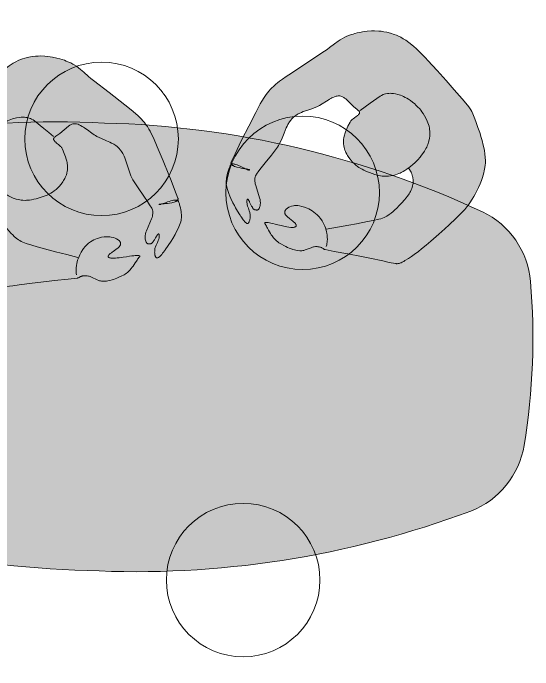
# Model space of a CAD drawing. Header units: millimetres. Extents: x 32078 to 83548, y -4690 to 56252.
# Drawn here: x 65922 to 67141, y 16757 to 18297 of the extents above; entities that cross this region are included whole.
import ezdxf

# ---------------------------------------------------------------- set-up
doc = ezdxf.new("R2010")
doc.units = ezdxf.units.MM
doc.header["$MEASUREMENT"] = 0
for name, color, linetype, lineweight in [('FURN-FREE', 1, 'Continuous', 0), ('PRES-FILL', 7, 'Continuous', 0), ('PRES-PEOP', 42, 'Continuous', 0)]:
    doc.layers.add(name, color=color, linetype=linetype, lineweight=lineweight)

# ---------------------------------------------------------------- blocks, each defined once
blk = doc.blocks.new('*U1414')
at = {"color": 0, "linetype": 'ByBlock', "lineweight": -2}
for points in [[(-142.2, 123.4), (-160.9, 93.7), (-190.5, 112.4), (-171.8, 142)], [(159.5, 81.4), (86.5, 114.5), (174.2, 128.6), (190.5, 97.7)], [(-27.7, -158.9), (7.3, -160.3), (5.9, -195.3), (-29.1, -193.9)]]:
    blk.add_wipeout(points, dxfattribs=at)
blk.add_wipeout([(176.4, 8.3), (176.5, 19.6), (175.8, 30.9), (174.5, 42.1), (172.5, 53.3), (169.7, 64.2), (166.3, 75), (162.2, 85.6), (157.5, 95.8), (152.1, 105.8), (146.1, 115.4), (139.5, 124.6), (132.4, 133.3), (124.7, 141.6), (116.5, 149.4), (107.9, 156.7), (98.8, 163.4), (89.3, 169.5), (79.4, 175.1), (69.2, 179.9), (58.7, 184.2), (48, 187.7), (37.1, 190.6), (26, 192.8), (14.8, 194.3), (3.5, 195.1), (-7.8, 195.2), (-19.1, 194.6), (-30.3, 193.2), (-41.5, 191.2), (-52.4, 188.5), (-63.2, 185.1), (-73.8, 181), (-84, 176.2), (-94, 170.9), (-103.6, 164.9), (-112.8, 158.3), (-121.5, 151.1), (-129.8, 143.5), (-137.6, 135.3), (-144.9, 126.6), (-151.6, 117.5), (-157.7, 108), (-163.3, 98.1), (-168.1, 87.9), (-172.4, 77.5), (-176, 66.7), (-178.8, 55.8), (-181, 44.7), (-182.5, 33.5), (-183.3, 22.2), (-183.4, 10.9), (-182.8, -0.4), (-181.5, -11.6), (-179.4, -22.7), (-176.7, -33.7), (-173.3, -44.5), (-169.2, -55), (-164.4, -65.3), (-159.1, -75.2), (-153.1, -84.8), (-146.5, -94), (-139.3, -102.8), (-131.7, -111.1), (-123.5, -118.9), (-114.8, -126.2), (-105.7, -132.9), (-96.2, -139), (-86.3, -144.5), (-76.1, -149.4), (-65.7, -153.7), (-54.9, -157.2), (-44, -160.1), (-32.9, -162.3), (-21.7, -163.8), (-10.4, -164.6), (0.9, -164.7), (12.2, -164.1), (23.4, -162.7), (34.5, -160.7), (45.5, -157.9), (56.3, -154.5), (66.8, -150.4), (77.1, -145.7), (87, -140.3), (96.6, -134.3), (105.8, -127.8), (114.6, -120.6), (122.9, -112.9), (130.7, -104.7), (138, -96.1), (144.7, -87), (150.8, -77.5), (156.3, -67.6), (161.2, -57.4), (165.4, -46.9), (169, -36.2), (171.9, -25.3), (174.1, -14.2)], dxfattribs=at)
blk.add_circle((-3.5, 15.3), 180, dxfattribs=at)
blk = doc.blocks.new('*U1415')
at = {"color": 0, "linetype": 'ByBlock', "lineweight": -2}
for points in [[(-142.2, 123.4), (-160.9, 93.7), (-190.5, 112.4), (-171.8, 142)], [(159.5, 81.4), (143.2, 112.3), (174.2, 128.6), (190.5, 97.7)], [(-27.7, -158.9), (7.3, -160.3), (5.9, -195.3), (-29.1, -193.9)]]:
    blk.add_wipeout(points, dxfattribs=at)
blk.add_wipeout([(176.4, 8.3), (176.5, 19.6), (175.8, 30.9), (174.5, 42.1), (172.5, 53.3), (169.7, 64.2), (166.3, 75), (162.2, 85.6), (157.5, 95.8), (152.1, 105.8), (146.1, 115.4), (139.5, 124.6), (132.4, 133.3), (124.7, 141.6), (116.5, 149.4), (107.9, 156.7), (98.8, 163.4), (89.3, 169.5), (79.4, 175.1), (69.2, 179.9), (58.7, 184.2), (48, 187.7), (37.1, 190.6), (26, 192.8), (14.8, 194.3), (3.5, 195.1), (-7.8, 195.2), (-19.1, 194.6), (-30.3, 193.2), (-41.5, 191.2), (-52.4, 188.5), (-63.2, 185.1), (-73.8, 181), (-84, 176.2), (-94, 170.9), (-103.6, 164.9), (-112.8, 158.3), (-121.5, 151.1), (-129.8, 143.5), (-137.6, 135.3), (-144.9, 126.6), (-151.6, 117.5), (-157.7, 108), (-163.3, 98.1), (-168.1, 87.9), (-172.4, 77.5), (-176, 66.7), (-178.8, 55.8), (-181, 44.7), (-182.5, 33.5), (-183.3, 22.2), (-183.4, 10.9), (-182.8, -0.4), (-181.5, -11.6), (-179.4, -22.7), (-176.7, -33.7), (-173.3, -44.5), (-169.2, -55), (-164.4, -65.3), (-159.1, -75.2), (-153.1, -84.8), (-146.5, -94), (-139.3, -102.8), (-131.7, -111.1), (-123.5, -118.9), (-114.8, -126.2), (-105.7, -132.9), (-96.2, -139), (-86.3, -144.5), (-76.1, -149.4), (-65.7, -153.7), (-54.9, -157.2), (-44, -160.1), (-32.9, -162.3), (-21.7, -163.8), (-10.4, -164.6), (0.9, -164.7), (12.2, -164.1), (23.4, -162.7), (34.5, -160.7), (45.5, -157.9), (56.3, -154.5), (66.8, -150.4), (77.1, -145.7), (87, -140.3), (96.6, -134.3), (105.8, -127.8), (114.6, -120.6), (122.9, -112.9), (130.7, -104.7), (138, -96.1), (144.7, -87), (150.8, -77.5), (156.3, -67.6), (161.2, -57.4), (165.4, -46.9), (169, -36.2), (171.9, -25.3), (174.1, -14.2)], dxfattribs=at)
blk.add_circle((-3.5, 15.3), 180, dxfattribs=at)
blk = doc.blocks.new('*U1417')
at = {"color": 0, "linetype": 'ByBlock', "lineweight": -2}
for points in [[(-142.2, 123.4), (-160.9, 93.7), (-190.5, 112.4), (-171.8, 142)], [(159.5, 81.4), (143.2, 112.3), (174.2, 128.6), (190.5, 97.7)], [(-27.7, -158.9), (7.3, -160.3), (5.9, -195.3), (-29.1, -193.9)]]:
    blk.add_wipeout(points, dxfattribs=at)
blk.add_wipeout([(176.4, 8.3), (176.5, 19.6), (175.8, 30.9), (174.5, 42.1), (172.5, 53.3), (169.7, 64.2), (166.3, 75), (162.2, 85.6), (157.5, 95.8), (152.1, 105.8), (146.1, 115.4), (139.5, 124.6), (132.4, 133.3), (124.7, 141.6), (116.5, 149.4), (107.9, 156.7), (98.8, 163.4), (89.3, 169.5), (79.4, 175.1), (69.2, 179.9), (58.7, 184.2), (48, 187.7), (37.1, 190.6), (26, 192.8), (14.8, 194.3), (3.5, 195.1), (-7.8, 195.2), (-19.1, 194.6), (-30.3, 193.2), (-41.5, 191.2), (-52.4, 188.5), (-63.2, 185.1), (-73.8, 181), (-84, 176.2), (-94, 170.9), (-103.6, 164.9), (-112.8, 158.3), (-121.5, 151.1), (-129.8, 143.5), (-137.6, 135.3), (-144.9, 126.6), (-151.6, 117.5), (-157.7, 108), (-163.3, 98.1), (-168.1, 87.9), (-172.4, 77.5), (-176, 66.7), (-178.8, 55.8), (-181, 44.7), (-182.5, 33.5), (-183.3, 22.2), (-183.4, 10.9), (-182.8, -0.4), (-181.5, -11.6), (-179.4, -22.7), (-176.7, -33.7), (-173.3, -44.5), (-169.2, -55), (-164.4, -65.3), (-159.1, -75.2), (-153.1, -84.8), (-146.5, -94), (-139.3, -102.8), (-131.7, -111.1), (-123.5, -118.9), (-114.8, -126.2), (-105.7, -132.9), (-96.2, -139), (-86.3, -144.5), (-76.1, -149.4), (-65.7, -153.7), (-54.9, -157.2), (-44, -160.1), (-32.9, -162.3), (-21.7, -163.8), (-10.4, -164.6), (0.9, -164.7), (12.2, -164.1), (23.4, -162.7), (34.5, -160.7), (45.5, -157.9), (56.3, -154.5), (66.8, -150.4), (77.1, -145.7), (87, -140.3), (96.6, -134.3), (105.8, -127.8), (114.6, -120.6), (122.9, -112.9), (130.7, -104.7), (138, -96.1), (144.7, -87), (150.8, -77.5), (156.3, -67.6), (161.2, -57.4), (165.4, -46.9), (169, -36.2), (171.9, -25.3), (174.1, -14.2)], dxfattribs=at)
blk.add_circle((-3.5, 15.3), 180, dxfattribs=at)
blk = doc.blocks.new('*U1418')
at = {"layer": 'PRES-FILL', "linetype": 'ByBlock', "lineweight": -2, "extrusion": (0, 0, -1)}
h = blk.add_hatch(color=0, dxfattribs=at)
edge = h.paths.add_edge_path(flags=16)
edge.add_spline(control_points=[(87.1, -291.1), (88.9, -288.5), (89.4, -283.3), (89.5, -277.4)], knot_values=[0, 0, 0, 0, 1, 1, 1, 1], degree=3, periodic=0)
edge.add_spline(control_points=[(89.5, -277.4), (94.1, -264.3), (102.3, -248.1), (95, -247.6), (88, -247), (89.7, -264.1), (89.5, -277.4)], knot_values=[0, 0, 0, 0, 0.509531, 0.509531, 0.509531, 1, 1, 1, 1], degree=3, periodic=0)
edge.add_spline(control_points=[(89.5, -277.4), (87.5, -283), (86.2, -288.1), (87.1, -291.1)], knot_values=[0, 0, 0, 0, 1, 1, 1, 1], degree=3, periodic=0)
edge.add_spline(control_points=[(87.1, -291.1), (86, -292.7), (84.3, -293.3), (82, -292.6), (63.6, -286.7), (44.9, -280.7), (26.4, -274.1), (4, -266.1), (-18.4, -258.1), (-40.8, -249.8), (-62.1, -241.9), (-84, -234.3), (-102, -220.3), (-117.4, -208.3), (-129.9, -193.2), (-142.6, -178.6), (-163, -155.2), (-182.9, -131.3), (-203.2, -107.9), (-213.2, -96.5), (-224.2, -86), (-234.3, -74.7), (-246.7, -60.8), (-254.8, -44.4), (-259.7, -25), (-268.8, 10.8), (-269.4, 46.9), (-252.7, 77.9), (-241.3, 99.1), (-227.3, 117.8), (-212, 135.7), (-198.2, 151.6), (-184.4, 167.6), (-170.6, 183.5), (-153.9, 202.7), (-137.1, 221.9), (-119.8, 240.6), (-106.8, 254.7), (-88.4, 262.4), (-71.1, 271.5), (-49.3, 282.9), (-28.3, 292.7), (-3.3, 297.3), (21.5, 302), (44.7, 298.6), (68.4, 290.7), (91.1, 283.2), (111.9, 273.8), (130.5, 259.8), (157.5, 239.5), (182.8, 217.5), (207.6, 194.9), (226.2, 177.9), (244, 160), (260.3, 140.7), (265.4, 134.8), (270.1, 127.5), (269.8, 119.5), (269, 91.5), (265, 65.1), (263.2, 38), (261.2, 9.3), (260.2, -19.6), (257.9, -48.3), (257.6, -51.7), (255, -54.6), (254.2, -58), (253.4, -61.6), (253.2, -65.2), (253.5, -68.8), (254.4, -82.4), (267.6, -92.2), (268.2, -106.7), (269, -125.4), (262.5, -142.7), (255.6, -157.8), (248.2, -173.7), (230.6, -189), (215.1, -195.9), (194.6, -205.1), (227.5, -119.8), (210.4, -122.7), (200.6, -124.4), (194.9, -152.8), (181.9, -153.3), (179.8, -153.3), (175.7, -153.3), (175.6, -151), (174.7, -121.2), (175.9, -84.2), (191.9, -63.8), (196.2, -58.4), (202.4, -54.5), (209.7, -51.7)], knot_values=[0, 0, 0, 0, 0.004098, 0.004098, 0.004098, 0.036354, 0.036354, 0.036354, 0.07573, 0.07573, 0.07573, 0.113201, 0.113201, 0.113201, 0.145266, 0.145266, 0.145266, 0.196552, 0.196552, 0.196552, 0.221625, 0.221625, 0.221625, 0.252365, 0.252365, 0.252365, 0.309173, 0.309173, 0.309173, 0.348127, 0.348127, 0.348127, 0.382965, 0.382965, 0.382965, 0.425054, 0.425054, 0.425054, 0.456865, 0.456865, 0.456865, 0.496842, 0.496842, 0.496842, 0.536467, 0.536467, 0.536467, 0.574696, 0.574696, 0.574696, 0.630228, 0.630228, 0.630228, 0.671879, 0.671879, 0.671879, 0.684675, 0.684675, 0.684675, 0.729775, 0.729775, 0.729775, 0.777357, 0.777357, 0.777357, 0.783126, 0.783126, 0.783126, 0.789055, 0.789055, 0.789055, 0.811446, 0.811446, 0.811446, 0.840448, 0.840448, 0.840448, 0.871083, 0.871083, 0.871083, 0.911485, 0.911485, 0.911485, 0.934486, 0.934486, 0.934486, 0.938181, 0.938181, 0.938181, 0.987094, 0.987094, 0.987094, 1, 1, 1, 1], degree=3, periodic=0)
edge.add_line((209.7, -51.7), (194, 0))
edge.add_spline(control_points=[(194, 0), (187, 22.7), (179.6, 45.3), (171.5, 67.7), (163, 91.4), (139.6, 107.6), (118.7, 121.9), (107.4, 129.7), (96.1, 136.5), (80.5, 136.9), (68.4, 137.2), (58.5, 133.8), (50.1, 127.2)], knot_values=[0, 0, 0, 0, 0.324205, 0.324205, 0.324205, 0.66843, 0.66843, 0.66843, 0.855113, 0.855113, 0.855113, 1, 1, 1, 1], degree=3, periodic=0)
edge.add_line((50.1, 127.2), (43.4, 121.9))
edge.add_spline(control_points=[(43.4, 121.9), (53, 112), (61.7, 101.2), (66.2, 86.4), (72, 67.4), (70.6, 51.9), (65.8, 32.4), (60.9, 12.4), (52.4, -3.9), (40.5, -16.6), (29.8, -28), (15.7, -35.9), (-4.1, -37.8), (-21.4, -39.5), (-32.8, -32.6), (-46, -27.7), (-56.1, -23.9), (-64, -4.3), (-73.4, -9.4), (-78.2, -11.9), (-80, -18.4), (-83, -23.2), (-90.4, -35.2), (-104.9, -43.5), (-103.9, -59.9), (-102.6, -82.9), (-81.9, -92.8), (-71.8, -109.6), (-62.8, -124.7), (-56.9, -143.1), (-45.7, -155.8), (-27.6, -176.6), (8.7, -176.6), (33.9, -189.3), (57.3, -201), (80, -218.6), (102.9, -230.2), (126.4, -242.2), (170.3, -203.5), (183.9, -215.1), (185.4, -216.4), (186.2, -221.3), (185.7, -224), (184, -232.5), (161.6, -243.7), (165.3, -244.4), (170.3, -245.4), (189.8, -234), (202.1, -232.4), (207, -231.8), (219.2, -228.5), (217.4, -233.8), (214.3, -243.7), (208.3, -250.8), (201.7, -257.1), (184.8, -273.2), (168.6, -289.9), (141.4, -295.4), (121.8, -299.2), (104.3, -296.7), (90.1, -293.9), (88.5, -293.6), (87.5, -292.6), (87.1, -291.1)], knot_values=[0, 0, 0, 0, 0.044568, 0.044568, 0.044568, 0.101682, 0.101682, 0.101682, 0.159954, 0.159954, 0.159954, 0.212108, 0.212108, 0.212108, 0.25772, 0.25772, 0.25772, 0.292514, 0.292514, 0.292514, 0.310285, 0.310285, 0.310285, 0.355053, 0.355053, 0.355053, 0.417583, 0.417583, 0.417583, 0.47369, 0.47369, 0.47369, 0.564976, 0.564976, 0.564976, 0.649839, 0.649839, 0.649839, 0.736981, 0.736981, 0.736981, 0.746599, 0.746599, 0.746599, 0.777051, 0.777051, 0.777051, 0.817948, 0.817948, 0.817948, 0.83422, 0.83422, 0.83422, 0.863911, 0.863911, 0.863911, 0.939425, 0.939425, 0.939425, 0.993629, 0.993629, 0.993629, 1, 1, 1, 1], degree=3, periodic=0)
at = {"layer": 'PRES-PEOP', "color": 0, "linetype": 'ByBlock', "lineweight": -2, "extrusion": (0, 0, -1), "flags": 128}
for points in [[(250.1, -46.7), (246.4, -46.1), (243, -45.8), (239.7, -45.8), (236.7, -45.8), (233.8, -46), (228.4, -46.8), (223.6, -47.8), (219.5, -49), (215.9, -50.2), (212.8, -51.4), (207.4, -53.9), (203.4, -56), (200.5, -57.8), (196.1, -60.7), (191.9, -63.8), (187.3, -67.9), (183.1, -72.3), (179.6, -76.8), (176.5, -81.3), (173.8, -85.7), (171.6, -90), (169.7, -94.2), (168.2, -98.1), (166.9, -101.9), (165.1, -109), (164.1, -115.1), (163.7, -120.5), (163.7, -125), (164, -128.9), (164.6, -132.1), (165.3, -134.9), (166.9, -139.5), (168.6, -142.8), (170, -145.1), (172.6, -148.2), (175.6, -151), (175.9, -151.3), (176.3, -151.5), (176.6, -151.7), (176.9, -151.9), (177.5, -152.2), (178.1, -152.4), (178.6, -152.6), (179, -152.7), (179.8, -152.9), (180.4, -153), (180.8, -153.1), (181.4, -153.2), (181.9, -153.3), (183, -153.3), (184, -153.1), (185, -152.8), (185.9, -152.4), (186.8, -151.9), (187.7, -151.3), (189.3, -149.9), (190.7, -148.3), (192, -146.6), (193.3, -144.9), (195.5, -141.4), (199.3, -135), (200.7, -132.7), (201.9, -130.7), (202.9, -129.1), (203.8, -127.8), (204.6, -126.8), (206.1, -125.2), (207.1, -124.2), (207.9, -123.6), (209.2, -123), (209.8, -122.8), (210.4, -122.7), (211.8, -122.8), (213, -123.4), (213.9, -124.3), (214.6, -125.5), (215.2, -127), (215.7, -128.7), (216, -130.6), (216.2, -132.6), (216.4, -134.7), (216.4, -139.2), (216.3, -143.8), (216, -148.3), (215.1, -157.3), (214.2, -165.3), (213.4, -172.1), (212.8, -177.7), (212.3, -182.2), (212, -185.8), (211.9, -188.7), (211.8, -190.9), (211.9, -192.5), (212, -193.8), (212.1, -194.7), (212.6, -195.9), (213, -196.4), (213.4, -196.6), (214.2, -196.5), (215.1, -195.9), (216.9, -194.5), (218.8, -193.1), (220.9, -191.7), (223, -190.2), (225, -188.8), (229.2, -185.9), (232.9, -183.1), (236.3, -180.5), (239.2, -178.1), (241.7, -175.9), (245.9, -171.8), (248.8, -168.5), (250.8, -166), (252.2, -164), (254, -160.9), (255.6, -157.8), (258.3, -151.3), (260.5, -145.7), (262.3, -140.8), (263.8, -136.5), (264.9, -132.8), (265.8, -129.5), (267.1, -123.8), (267.7, -119.5), (268.1, -116.3), (268.3, -111.5), (268.2, -106.7), (267.9, -104.2), (267.4, -102), (266.7, -99.9), (266, -97.9), (264.3, -94.3), (257.6, -81.7), (256.1, -78.5), (255.1, -76.1), (254.5, -74.3), (253.9, -71.6), (253.6, -70.2), (253.5, -68.8), (253.4, -67.5), (253.4, -66.3), (253.4, -65.3), (253.4, -64.4), (253.5, -62.8), (253.6, -61.6), (253.7, -60.7), (253.9, -59.4), (254.2, -58), (254.4, -57.4), (254.6, -56.8), (254.8, -56.2), (255.2, -55.2), (256.1, -53.5), (256.7, -52.2), (257.1, -51.3), (257.4, -50.5), (257.6, -50), (257.8, -49.1), (257.9, -48.7), (257.9, -48.3), (259.4, -26.7), (261.2, 5.6), (263.2, 38), (264.8, 58.4), (267.6, 89), (268.9, 104.3), (269.8, 119.5), (269.8, 121), (269.8, 122.3), (269.6, 123.5), (269.4, 124.7), (269.1, 125.8), (268.4, 127.7), (267.7, 129.4), (267, 130.9), (266.3, 132.2), (265, 134.4), (263.9, 136), (262.2, 138.4), (260.3, 140.7), (254, 148.4), (248.4, 154.8), (243.5, 160.2), (234.8, 169.2), (228.2, 175.7), (218, 185.3), (207.6, 194.9), (188.8, 211.8), (174.7, 224.2), (163.9, 233.3), (147.5, 246.7), (130.5, 259.8), (123.4, 264.8), (117, 268.9), (111.4, 272.2), (106.4, 275), (97.5, 279.4), (90.5, 282.5), (85.2, 284.7), (76.9, 287.8), (68.4, 290.7), (59.2, 293.5), (51.2, 295.5), (44.2, 297), (38.2, 298), (32.9, 298.7), (28.3, 299.1), (20.3, 299.5), (14.3, 299.4), (9.9, 299.2), (3.3, 298.4), (-3.3, 297.3), (-11.9, 295.3), (-19.4, 293.2), (-26, 291.2), (-31.7, 289.2), (-41.6, 285.3), (-49, 282.2), (-60.1, 277), (-71.1, 271.5), (-84.3, 264.8), (-94, 259.7), (-101, 255.6), (-106.1, 252.3), (-109.7, 249.7), (-112.4, 247.6), (-116.2, 244.2), (-119.8, 240.6), (-132.8, 226.4), (-151.8, 205), (-170.6, 183.5), (-191.3, 159.6), (-212, 135.7), (-217.6, 129), (-222.5, 123.1), (-230.6, 112.7), (-236.5, 104.6), (-240.7, 98.3), (-243.8, 93.5), (-248.3, 85.9), (-252.7, 77.9), (-255.7, 71.6), (-258.2, 65.7), (-260.2, 60), (-261.8, 54.7), (-263, 49.6), (-264.9, 40.1), (-265.8, 31.7), (-266.3, 24.4), (-266.4, 18), (-266.2, 12.5), (-265.4, 2.8), (-264.4, -4.3), (-262.4, -14.8), (-259.7, -25), (-257.6, -31.5), (-255.6, -37.2), (-253.7, -42.2), (-251.8, -46.5), (-250.1, -50.2), (-246.8, -56.7), (-244, -61.4), (-241.8, -64.8), (-238.2, -69.9), (-234.3, -74.7), (-230.5, -79.1), (-223.6, -86.4), (-213.3, -97), (-208.2, -102.4), (-203.2, -107.9), (-172.9, -143.2), (-142.6, -178.6), (-133.1, -189.6), (-125.9, -197.7), (-120.3, -203.7), (-116, -208), (-112.6, -211.2), (-107.5, -215.8), (-102, -220.3), (-98.6, -222.9), (-95.2, -225.2), (-88.9, -229.1), (-83.1, -232.3), (-78, -234.9), (-68.9, -239), (-61.9, -241.9), (-40.8, -249.8), (-7.2, -262), (26.4, -274.1), (40.3, -279), (61.2, -285.9), (82, -292.6), (83.3, -292.9), (84.5, -292.8), (85.5, -292.5), (86.4, -292), (87.2, -291.3), (88, -290.4), (88.6, -289.4), (89.2, -288.3), (89.6, -287.1), (90.1, -285.9), (90.8, -283.2), (91.4, -280.5), (91.8, -277.7), (92.4, -272.3), (92.8, -267.5), (93, -263.3), (93.1, -259.9), (93.3, -257.1), (93.4, -254.8), (93.5, -253), (93.6, -251.6), (93.7, -250.5), (93.8, -249.7), (93.9, -249), (94.1, -248.2), (94.2, -247.7), (94.4, -247.5), (94.7, -247.4), (95, -247.6), (95.2, -248), (95.4, -248.6), (95.4, -249.4), (95.3, -250.2), (95.1, -251.2), (94.9, -252.3), (94.6, -253.4), (93.9, -255.8), (93.1, -258.3), (92.2, -260.8), (90.5, -265.8), (88.9, -270.4), (87.7, -274.4), (86.8, -277.8), (86.2, -280.7), (85.8, -283.2), (85.6, -285.1), (85.6, -286.8), (85.7, -288.1), (85.9, -289.2), (86.2, -290), (86.7, -291.4), (87.4, -292.2), (87.9, -292.8), (88.9, -293.4), (90.1, -293.9), (93, -294.7), (98.8, -296), (104.1, -297), (108.8, -297.8), (113.1, -298.3), (116.8, -298.6), (120.1, -298.7), (122.9, -298.8), (127.8, -298.5), (131.4, -298.1), (134, -297.6), (137.8, -296.7), (141.4, -295.4), (149.2, -291.8), (155.9, -288.5), (161.8, -285.3), (166.9, -282.4), (175.8, -276.8), (182.3, -272.3), (187.2, -268.8), (194.5, -263.1), (201.7, -257.1), (202.4, -256.5), (204, -255.2), (205.6, -253.8), (207.2, -252.5), (210.3, -249.8), (212.9, -247.4), (215, -245.3), (215.9, -244.4), (216.6, -243.6), (217.3, -242.8), (218.4, -241.3), (219.1, -240.1), (219.6, -239.1), (219.9, -238.3), (220.1, -237.6), (220.1, -237), (220, -236.5), (219.9, -236.1), (219.6, -235.4), (219.2, -235), (218.9, -234.7), (218.2, -234.2), (217.4, -233.8), (216.5, -233.5), (215.6, -233.2), (214.7, -233), (213.1, -232.6), (211.7, -232.4), (210.5, -232.3), (209.5, -232.2), (207.6, -232.2), (206.2, -232.2), (204.1, -232.3), (202.1, -232.4), (199.7, -232.7), (197.6, -233.2), (195.5, -233.8), (193.6, -234.5), (190.1, -236.1), (184, -239.1), (179.4, -241.3), (176, -242.8), (173.3, -243.6), (171.4, -244.1), (169.9, -244.3), (167.6, -244.5), (165.3, -244.4), (164.5, -244.3), (164, -244.1), (163.6, -243.9), (163.4, -243.6), (163.4, -243.3), (163.5, -243), (163.6, -242.7), (163.9, -242.3), (164.3, -241.9), (164.7, -241.5), (165.2, -241.1), (166.2, -240.3), (167.4, -239.5), (168.6, -238.6), (169.8, -237.8), (172.3, -236.2), (176.8, -233.1), (178.5, -232), (179.8, -230.9), (180.9, -230), (181.9, -229.3), (182.6, -228.6), (183.8, -227.4), (184.5, -226.5), (184.9, -225.9), (185.4, -224.9), (185.6, -224.5), (185.7, -224), (185.7, -223.5), (185.8, -223), (185.9, -222.5), (185.9, -222), (186, -221.1), (186, -220.2), (186, -219.4), (185.9, -218.7), (185.8, -218.2), (185.7, -217.7), (185.6, -217.3), (185.5, -216.9), (185.3, -216.6), (185.1, -216.2), (184.8, -215.9), (184.6, -215.6), (184.3, -215.3), (183.9, -215.1), (181.6, -213.9), (179.4, -213.1), (177.1, -212.6), (174.9, -212.3), (172.7, -212.2), (168.4, -212.5), (164.4, -213.3), (160.5, -214.4), (156.8, -215.8), (128.8, -228.7), (125.4, -230), (122.4, -231), (119.8, -231.6), (115.4, -232.4), (112.2, -232.5), (109.8, -232.3), (106.3, -231.6), (104.6, -231), (102.9, -230.2), (94.2, -225.5), (86.7, -221.1), (73.5, -212.9), (53.8, -200.5), (43.9, -194.6), (33.9, -189.3), (29, -187.1), (24.3, -185.2), (15.2, -182.3), (-1.3, -177.9), (-13.7, -174.4), (-18.2, -172.9), (-22.1, -171.5), (-28.6, -168.6), (-33.3, -166), (-36.7, -163.8), (-41.4, -160.1), (-43.6, -158.1), (-45.7, -155.8), (-47.9, -153.2), (-49.9, -150.7), (-51.5, -148.3), (-54.5, -143.6), (-56.8, -139.5), (-60.6, -132), (-66, -120.6), (-68.8, -115), (-71.8, -109.6), (-73.8, -106.5), (-75.8, -103.5), (-80.1, -98.1), (-88, -88.7), (-90.9, -85.1), (-93.3, -82), (-95.4, -79.3), (-97, -76.9), (-99.6, -72.7), (-101.2, -69.6), (-102.2, -67.2), (-102.9, -65.4), (-103.6, -62.7), (-103.9, -59.9), (-104, -58.8), (-103.9, -56.6), (-103.5, -54.5), (-102.9, -52.5), (-102.2, -50.7), (-101.4, -49), (-100.5, -47.4), (-98.7, -44.4), (-83, -23.2), (-78.3, -15.7), (-77.1, -13.9), (-76.2, -12.7), (-75.5, -11.8), (-74.5, -10.5), (-73.9, -9.9), (-73.4, -9.4), (-72.7, -8.8), (-72.1, -8.4), (-71.4, -8.2), (-70.8, -8.1), (-70.2, -8.1), (-69.6, -8.2), (-68.9, -8.4), (-68.3, -8.6), (-67.1, -9.2), (-66, -10), (-64.9, -10.9), (-63.8, -11.9), (-62.8, -12.9), (-60.9, -14.9), (-57.3, -18.7), (-54.6, -21.6), (-52.5, -23.5), (-50.9, -24.9), (-49.7, -25.8), (-48.8, -26.4), (-47.4, -27.1), (-46, -27.7), (-35.6, -31.3), (-27.6, -33.9), (-21.7, -35.5), (-17.2, -36.5), (-13.9, -37), (-11.4, -37.4), (-7.7, -37.7), (-4.1, -37.8), (-1.2, -37.7), (1.5, -37.4), (4.1, -37), (6.5, -36.6), (10.9, -35.4), (14.7, -34), (18.1, -32.6), (20.9, -31.2), (23.5, -29.8), (25.6, -28.5), (29.4, -26), (32.2, -23.9), (36.4, -20.4), (40.5, -16.6), (43.2, -13.7), (45.6, -11), (47.7, -8.5), (49.5, -6.1), (52.5, -1.6), (54.8, 2.3), (56.7, 5.8), (58.1, 9), (60.3, 14.5), (61.8, 18.8), (63.9, 25.4), (65.8, 32.4), (67.4, 39.2), (68.6, 45.3), (69.3, 50.6), (69.7, 55.2), (69.9, 59.2), (70, 62.8), (69.9, 65.8), (69.5, 71.1), (69, 75), (68.5, 77.9), (67.5, 82.2), (66.2, 86.4), (65.3, 88.9), (63.4, 93.5), (61.5, 97.4), (59.6, 100.8), (57.8, 103.7), (56.2, 106.2), (53.1, 110.6), (50.6, 113.8), (46.6, 118.5), (42.3, 123.1), (39.5, 125.9), (34.2, 130.9), (29.5, 135), (25.4, 138.3), (21.7, 141), (15, 145.4), (9.9, 148.5), (5.9, 150.7), (-0.2, 153.8), (-6.7, 156.6), (-10.1, 158), (-13.4, 159.1), (-16.5, 159.9), (-19.5, 160.6), (-22.3, 161.1), (-27.6, 161.8), (-32.3, 162), (-36.4, 162), (-39.9, 161.8), (-43, 161.5), (-48.3, 160.6), (-52.3, 159.6), (-55.1, 158.8), (-59.4, 157.3), (-63.4, 155.6), (-67.3, 153.6), (-70.9, 151.6), (-77.3, 147.6), (-82.7, 143.8), (-87.2, 140.1), (-91, 136.7), (-94.3, 133.5), (-97, 130.5), (-101.6, 125.1), (-104.9, 120.8), (-107.3, 117.4), (-110.7, 112), (-113.9, 106.4), (-116.2, 101.9), (-118.2, 97.5), (-119.8, 93.4), (-121.2, 89.5), (-122.3, 85.7), (-123.2, 82.2), (-124.4, 75.7), (-125.1, 69.9), (-125.2, 65), (-125.1, 60.7), (-124.7, 57.1), (-124.2, 54), (-123.6, 51.3), (-122.1, 46.8), (-120.8, 43.6), (-119.6, 41.3), (-117.5, 37.9), (-115, 34.8), (-95.8, 13.3), (-86, 2.7), (-76.2, -7.9)], [(209.7, -51.7), (201.8, -25.9), (194, 0), (188.7, 17), (180.4, 42.4), (176.1, 55), (171.5, 67.7), (169.8, 72), (167.8, 75.9), (165.8, 79.4), (163.8, 82.6), (161.7, 85.5), (157.5, 90.7), (153.4, 95), (149.6, 98.6), (146.1, 101.7), (139.7, 106.9), (134.7, 110.7), (126.8, 116.3), (118.7, 121.9), (114.1, 125), (110, 127.4), (106.4, 129.4), (103.2, 130.9), (100.4, 132.2), (97.9, 133.2), (93.6, 134.6), (90.4, 135.5), (87.9, 136), (84.2, 136.6), (80.5, 136.9), (78.6, 136.9), (76.7, 136.9), (75, 136.7), (71.7, 136.3), (68.8, 135.8), (66.3, 135.1), (64.1, 134.5), (62.2, 133.8), (59, 132.5), (56.6, 131.4), (54.9, 130.4), (52.5, 128.9), (50.1, 127.2), (46.8, 124.6), (43.4, 121.9)]]:
    blk.add_lwpolyline(points, dxfattribs=at)
blk = doc.blocks.new('*U1419')
at = {"layer": 'PRES-FILL', "linetype": 'ByBlock', "lineweight": -2}
h = blk.add_hatch(color=0, dxfattribs=at)
edge = h.paths.add_edge_path(flags=16)
edge.add_spline(control_points=[(-87.1, -291.1), (-88.9, -288.5), (-89.4, -283.3), (-89.5, -277.4)], knot_values=[0, 0, 0, 0, 1, 1, 1, 1], degree=3, periodic=0)
edge.add_spline(control_points=[(-89.5, -277.4), (-94.1, -264.3), (-102.3, -248.1), (-95, -247.6), (-88, -247), (-89.7, -264.1), (-89.5, -277.4)], knot_values=[0, 0, 0, 0, 0.509531, 0.509531, 0.509531, 1, 1, 1, 1], degree=3, periodic=0)
edge.add_spline(control_points=[(-89.5, -277.4), (-87.5, -283), (-86.2, -288.1), (-87.1, -291.1)], knot_values=[0, 0, 0, 0, 1, 1, 1, 1], degree=3, periodic=0)
edge.add_spline(control_points=[(-87.1, -291.1), (-86, -292.7), (-84.3, -293.3), (-82, -292.6), (-63.6, -286.7), (-44.9, -280.7), (-26.4, -274.1), (-4, -266.1), (18.4, -258.1), (40.8, -249.8), (62.1, -241.9), (84, -234.3), (102, -220.3), (117.4, -208.3), (129.9, -193.2), (142.6, -178.6), (163, -155.2), (182.9, -131.3), (203.2, -107.9), (213.2, -96.5), (224.2, -86), (234.3, -74.7), (246.7, -60.8), (254.8, -44.4), (259.7, -25), (268.8, 10.8), (269.4, 46.9), (252.7, 77.9), (241.3, 99.1), (227.3, 117.8), (212, 135.7), (198.2, 151.6), (184.4, 167.6), (170.6, 183.5), (153.9, 202.7), (137.1, 221.9), (119.8, 240.6), (106.8, 254.7), (88.4, 262.4), (71.1, 271.5), (49.3, 282.9), (28.3, 292.7), (3.3, 297.3), (-21.5, 302), (-44.7, 298.6), (-68.4, 290.7), (-91.1, 283.2), (-111.9, 273.8), (-130.5, 259.8), (-157.5, 239.5), (-182.8, 217.5), (-207.6, 194.9), (-226.2, 177.9), (-244, 160), (-260.3, 140.7), (-265.4, 134.8), (-270.1, 127.5), (-269.8, 119.5), (-269, 91.5), (-265, 65.1), (-263.2, 38), (-261.2, 9.3), (-260.2, -19.6), (-257.9, -48.3), (-257.6, -51.7), (-255, -54.6), (-254.2, -58), (-253.4, -61.6), (-253.2, -65.2), (-253.5, -68.8), (-254.4, -82.4), (-267.6, -92.2), (-268.2, -106.7), (-269, -125.4), (-262.5, -142.7), (-255.6, -157.8), (-248.2, -173.7), (-230.6, -189), (-215.1, -195.9), (-194.6, -205.1), (-227.5, -119.8), (-210.4, -122.7), (-200.6, -124.4), (-194.9, -152.8), (-181.9, -153.3), (-179.8, -153.3), (-175.7, -153.3), (-175.6, -151), (-174.7, -121.2), (-175.9, -84.2), (-191.9, -63.8), (-196.2, -58.4), (-202.4, -54.5), (-209.7, -51.7)], knot_values=[0, 0, 0, 0, 0.004098, 0.004098, 0.004098, 0.036354, 0.036354, 0.036354, 0.07573, 0.07573, 0.07573, 0.113201, 0.113201, 0.113201, 0.145266, 0.145266, 0.145266, 0.196552, 0.196552, 0.196552, 0.221625, 0.221625, 0.221625, 0.252365, 0.252365, 0.252365, 0.309173, 0.309173, 0.309173, 0.348127, 0.348127, 0.348127, 0.382965, 0.382965, 0.382965, 0.425054, 0.425054, 0.425054, 0.456865, 0.456865, 0.456865, 0.496842, 0.496842, 0.496842, 0.536467, 0.536467, 0.536467, 0.574696, 0.574696, 0.574696, 0.630228, 0.630228, 0.630228, 0.671879, 0.671879, 0.671879, 0.684675, 0.684675, 0.684675, 0.729775, 0.729775, 0.729775, 0.777357, 0.777357, 0.777357, 0.783126, 0.783126, 0.783126, 0.789055, 0.789055, 0.789055, 0.811446, 0.811446, 0.811446, 0.840448, 0.840448, 0.840448, 0.871083, 0.871083, 0.871083, 0.911485, 0.911485, 0.911485, 0.934486, 0.934486, 0.934486, 0.938181, 0.938181, 0.938181, 0.987094, 0.987094, 0.987094, 1, 1, 1, 1], degree=3, periodic=0)
edge.add_line((-209.7, -51.7), (-194, 0))
edge.add_spline(control_points=[(-194, 0), (-187, 22.7), (-179.6, 45.3), (-171.5, 67.7), (-163, 91.4), (-139.6, 107.6), (-118.7, 121.9), (-107.4, 129.7), (-96.1, 136.5), (-80.5, 136.9), (-68.4, 137.2), (-58.5, 133.8), (-50.1, 127.2)], knot_values=[0, 0, 0, 0, 0.324205, 0.324205, 0.324205, 0.66843, 0.66843, 0.66843, 0.855113, 0.855113, 0.855113, 1, 1, 1, 1], degree=3, periodic=0)
edge.add_line((-50.1, 127.2), (-43.4, 121.9))
edge.add_spline(control_points=[(-43.4, 121.9), (-53, 112), (-61.7, 101.2), (-66.2, 86.4), (-72, 67.4), (-70.6, 51.9), (-65.8, 32.4), (-60.9, 12.4), (-52.4, -3.9), (-40.5, -16.6), (-29.8, -28), (-15.7, -35.9), (4.1, -37.8), (21.4, -39.5), (32.8, -32.6), (46, -27.7), (56.1, -23.9), (64, -4.3), (73.4, -9.4), (78.2, -11.9), (80, -18.4), (83, -23.2), (90.4, -35.2), (104.9, -43.5), (103.9, -59.9), (102.6, -82.9), (81.9, -92.8), (71.8, -109.6), (62.8, -124.7), (56.9, -143.1), (45.7, -155.8), (27.6, -176.6), (-8.7, -176.6), (-33.9, -189.3), (-57.3, -201), (-80, -218.6), (-102.9, -230.2), (-126.4, -242.2), (-170.3, -203.5), (-183.9, -215.1), (-185.4, -216.4), (-186.2, -221.3), (-185.7, -224), (-184, -232.5), (-161.6, -243.7), (-165.3, -244.4), (-170.3, -245.4), (-189.8, -234), (-202.1, -232.4), (-207, -231.8), (-219.2, -228.5), (-217.4, -233.8), (-214.3, -243.7), (-208.3, -250.8), (-201.7, -257.1), (-184.8, -273.2), (-168.6, -289.9), (-141.4, -295.4), (-121.8, -299.2), (-104.3, -296.7), (-90.1, -293.9), (-88.5, -293.6), (-87.5, -292.6), (-87.1, -291.1)], knot_values=[0, 0, 0, 0, 0.044568, 0.044568, 0.044568, 0.101682, 0.101682, 0.101682, 0.159954, 0.159954, 0.159954, 0.212108, 0.212108, 0.212108, 0.25772, 0.25772, 0.25772, 0.292514, 0.292514, 0.292514, 0.310285, 0.310285, 0.310285, 0.355053, 0.355053, 0.355053, 0.417583, 0.417583, 0.417583, 0.47369, 0.47369, 0.47369, 0.564976, 0.564976, 0.564976, 0.649839, 0.649839, 0.649839, 0.736981, 0.736981, 0.736981, 0.746599, 0.746599, 0.746599, 0.777051, 0.777051, 0.777051, 0.817948, 0.817948, 0.817948, 0.83422, 0.83422, 0.83422, 0.863911, 0.863911, 0.863911, 0.939425, 0.939425, 0.939425, 0.993629, 0.993629, 0.993629, 1, 1, 1, 1], degree=3, periodic=0)
at = {"layer": 'PRES-PEOP', "color": 0, "linetype": 'ByBlock', "lineweight": -2, "flags": 128}
for points in [[(-250.1, -46.7), (-246.5, -46.2), (-243, -45.9), (-239.8, -45.9), (-236.8, -46), (-234, -46.3), (-228.6, -47.1), (-224, -48.2), (-219.9, -49.4), (-216.4, -50.7), (-213.3, -51.9), (-207.9, -54.4), (-203.8, -56.5), (-197.9, -59.9), (-191.9, -63.8), (-189.4, -65.6), (-184.9, -69.7), (-180.9, -73.9), (-177.6, -78.3), (-174.8, -82.6), (-172.5, -86.9), (-170.5, -91.1), (-168.9, -95.1), (-167.6, -98.9), (-166.6, -102.5), (-165.2, -109.4), (-164.5, -115.4), (-164.4, -120.5), (-164.6, -125), (-165, -128.8), (-165.6, -132), (-167.2, -137.4), (-168.7, -141.2), (-170.1, -143.9), (-172.6, -147.7), (-175.6, -151), (-175.9, -151.3), (-176.2, -151.6), (-176.5, -151.8), (-176.9, -152), (-177.2, -152.1), (-177.8, -152.4), (-178.3, -152.6), (-178.8, -152.7), (-179.2, -152.8), (-179.9, -153), (-180.5, -153.1), (-180.9, -153.1), (-181.4, -153.2), (-181.7, -153.2), (-181.9, -153.3), (-183, -153.2), (-184, -153.1), (-184.9, -152.7), (-185.8, -152.3), (-186.7, -151.8), (-187.6, -151.2), (-189.2, -149.7), (-190.7, -148.1), (-192.1, -146.4), (-193.4, -144.7), (-195.7, -141.2), (-199.7, -134.9), (-201.1, -132.6), (-202.4, -130.6), (-203.4, -129.1), (-204.3, -127.8), (-205.1, -126.7), (-206.5, -125.2), (-207.5, -124.2), (-208.2, -123.6), (-209.3, -123), (-209.9, -122.8), (-210.4, -122.7), (-211.6, -122.8), (-212.6, -123.4), (-213.4, -124.3), (-214, -125.6), (-214.5, -127.1), (-214.8, -128.8), (-215.1, -130.7), (-215.3, -132.8), (-215.4, -134.9), (-215.4, -139.4), (-215.3, -144), (-215, -148.6), (-214.3, -157.7), (-213.5, -165.7), (-212.9, -172.5), (-212.4, -178.2), (-212, -182.7), (-211.8, -186.3), (-211.7, -189.1), (-211.8, -191.3), (-211.8, -192.9), (-212, -194.1), (-212.2, -195), (-212.6, -196.2), (-213.1, -196.6), (-213.5, -196.8), (-214.2, -196.6), (-215.1, -195.9), (-216.8, -194.4), (-218.7, -192.9), (-220.7, -191.4), (-222.7, -189.9), (-224.8, -188.4), (-228.9, -185.5), (-232.6, -182.7), (-236, -180.2), (-238.9, -177.8), (-241.4, -175.6), (-245.6, -171.6), (-248.6, -168.4), (-250.6, -165.9), (-252, -163.9), (-253.9, -160.9), (-255.6, -157.8), (-258.4, -151.3), (-260.7, -145.7), (-262.6, -140.7), (-264, -136.4), (-265.2, -132.7), (-266, -129.4), (-267.2, -123.6), (-267.9, -119.4), (-268.2, -116.2), (-268.4, -111.4), (-268.2, -106.7), (-267.9, -104.3), (-267.3, -102), (-266.7, -99.9), (-265.9, -98), (-264.3, -94.3), (-257.6, -81.6), (-256.1, -78.5), (-255.1, -76.1), (-254.5, -74.2), (-253.9, -71.5), (-253.6, -70.1), (-253.5, -68.8), (-253.4, -67.5), (-253.4, -66.3), (-253.4, -65.3), (-253.4, -64.4), (-253.5, -62.8), (-253.6, -61.6), (-253.7, -60.7), (-253.9, -59.3), (-254.2, -58), (-254.4, -57.4), (-254.6, -56.8), (-255, -55.7), (-256.8, -52.1), (-257.2, -51.1), (-257.5, -50.4), (-257.6, -49.9), (-257.8, -49.1), (-257.9, -48.7), (-257.9, -48.3), (-259.4, -26.7), (-261.2, 5.6), (-263.2, 38), (-264.8, 58.4), (-267.6, 89), (-268.9, 104.3), (-269.8, 119.5), (-269.8, 121), (-269.8, 122.3), (-269.6, 123.6), (-269.4, 124.7), (-269.1, 125.8), (-268.4, 127.8), (-267.7, 129.5), (-267, 131), (-266.3, 132.3), (-265, 134.5), (-263.9, 136.1), (-262.2, 138.4), (-260.3, 140.7), (-254, 148.3), (-248.5, 154.6), (-238.6, 165.1), (-231.1, 172.8), (-219.5, 183.9), (-207.6, 194.9), (-188.9, 211.8), (-174.7, 224.2), (-163.9, 233.3), (-147.5, 246.7), (-130.5, 259.8), (-123.3, 264.8), (-116.9, 268.9), (-111.2, 272.2), (-106.1, 274.9), (-97.1, 279.4), (-90.1, 282.5), (-79.4, 286.7), (-68.4, 290.7), (-59.5, 293.5), (-51.6, 295.6), (-44.7, 297.1), (-38.6, 298.1), (-33.3, 298.8), (-28.6, 299.2), (-20.5, 299.6), (-14.5, 299.5), (-10, 299.2), (-3.3, 298.5), (3.3, 297.3), (11.9, 295.3), (19.5, 293.2), (26, 291.1), (31.7, 289.1), (41.7, 285.3), (49.1, 282.1), (60.1, 277), (71.1, 271.5), (84.3, 264.8), (94, 259.7), (101, 255.6), (106.1, 252.3), (109.7, 249.7), (112.4, 247.6), (116.2, 244.2), (119.8, 240.6), (132.8, 226.5), (151.8, 205.1), (170.6, 183.5), (191.3, 159.6), (212, 135.7), (217.6, 128.9), (222.5, 122.9), (230.6, 112.3), (236.4, 104.1), (240.6, 97.7), (246.8, 88), (252.7, 77.9), (255.8, 71.9), (258.3, 66.2), (260.3, 60.7), (261.9, 55.5), (263.2, 50.5), (265.1, 41), (266.1, 32.6), (266.5, 25.2), (266.6, 18.7), (266.4, 13.1), (265.6, 3.2), (264.6, -4), (262.5, -14.7), (259.7, -25), (257.6, -31.5), (255.6, -37.3), (253.6, -42.3), (251.7, -46.6), (250, -50.3), (246.7, -56.8), (244, -61.5), (241.8, -64.9), (238.2, -69.9), (234.3, -74.7), (230.5, -79), (223.6, -86.3), (213.3, -97), (208.2, -102.4), (203.2, -107.9), (172.9, -143.2), (142.6, -178.6), (133.1, -189.6), (125.9, -197.7), (120.3, -203.7), (116, -208), (112.7, -211.2), (107.5, -215.8), (102, -220.3), (98.6, -222.9), (95.2, -225.2), (88.9, -229.1), (83.1, -232.3), (78, -234.9), (68.9, -239), (61.9, -241.9), (40.8, -249.8), (7.2, -262), (-26.4, -274.1), (-40.3, -279), (-61.2, -285.9), (-82, -292.6), (-83.3, -292.9), (-84.5, -292.8), (-85.5, -292.5), (-86.5, -292), (-87.3, -291.3), (-88, -290.4), (-88.7, -289.5), (-89.3, -288.4), (-89.8, -287.2), (-90.3, -286), (-91, -283.3), (-91.7, -280.6), (-92.1, -277.9), (-92.8, -272.6), (-93.2, -267.8), (-93.5, -263.6), (-93.6, -260.2), (-93.8, -257.4), (-93.9, -255.1), (-93.9, -253.3), (-94, -251.9), (-94.1, -250.8), (-94.1, -249.9), (-94.3, -248.7), (-94.4, -248), (-94.5, -247.7), (-94.7, -247.5), (-95, -247.6), (-95.2, -247.9), (-95.2, -248.5), (-95.2, -249.2), (-95.1, -250), (-94.9, -251), (-94.6, -252), (-94.3, -253.1), (-93.6, -255.5), (-92.9, -257.9), (-92.1, -260.4), (-91.3, -262.9), (-89.8, -267.7), (-88.6, -272.1), (-87.6, -275.9), (-87, -279.1), (-86.5, -281.8), (-86.3, -284), (-86.2, -285.8), (-86.3, -287.3), (-86.4, -288.5), (-86.6, -289.5), (-87.1, -291), (-87.6, -292), (-88.1, -292.6), (-89, -293.4), (-90.1, -293.9), (-92.7, -294.7), (-95.3, -295.4), (-97.9, -296), (-100.4, -296.6), (-105.4, -297.6), (-110, -298.2), (-114.1, -298.7), (-117.7, -298.9), (-120.8, -299), (-123.6, -298.9), (-128.3, -298.6), (-131.8, -298.1), (-134.3, -297.6), (-138, -296.7), (-141.4, -295.4), (-149.1, -291.7), (-155.9, -288.2), (-161.8, -285), (-166.8, -282), (-175.7, -276.4), (-182.3, -272), (-192, -264.8), (-201.7, -257.1), (-203.2, -255.9), (-204.8, -254.6), (-206.4, -253.3), (-209.4, -250.7), (-212, -248.3), (-214.2, -246.2), (-215.9, -244.3), (-217.2, -242.7), (-218.2, -241.4), (-218.8, -240.2), (-219.3, -239.2), (-219.5, -238.4), (-219.6, -237.7), (-219.7, -237.1), (-219.6, -236.7), (-219.4, -235.8), (-219.1, -235.3), (-218.8, -234.9), (-218.2, -234.3), (-217.4, -233.8), (-216.6, -233.4), (-215.7, -233.1), (-214.9, -232.8), (-214.2, -232.6), (-213.4, -232.5), (-212, -232.2), (-210.8, -232.1), (-209.7, -232.1), (-207.8, -232.1), (-206.3, -232.1), (-204.2, -232.3), (-202.1, -232.4), (-199.7, -232.8), (-197.5, -233.3), (-195.5, -234), (-193.6, -234.7), (-190, -236.4), (-183.7, -239.7), (-181.4, -240.9), (-179.4, -241.9), (-177.6, -242.7), (-176, -243.3), (-173.3, -244.1), (-171.3, -244.5), (-169.8, -244.7), (-168.7, -244.8), (-167, -244.7), (-165.3, -244.4), (-164.6, -244.2), (-164.1, -243.9), (-163.7, -243.6), (-163.6, -243.3), (-163.6, -243), (-163.7, -242.6), (-163.9, -242.3), (-164.2, -241.9), (-164.6, -241.5), (-165, -241.1), (-165.5, -240.7), (-166.5, -239.8), (-167.7, -239), (-168.9, -238.2), (-170.1, -237.4), (-172.6, -235.9), (-177, -233), (-178.7, -231.8), (-180, -230.8), (-181.1, -230), (-182, -229.2), (-182.7, -228.6), (-183.8, -227.4), (-184.5, -226.5), (-185, -225.9), (-185.4, -224.9), (-185.6, -224.5), (-185.7, -224), (-185.7, -223.5), (-185.8, -223), (-185.8, -222.5), (-185.9, -221.5), (-186, -220.6), (-186, -219.8), (-185.9, -219.1), (-185.8, -218.5), (-185.7, -218), (-185.6, -217.6), (-185.5, -217.2), (-185.4, -216.9), (-185.1, -216.3), (-184.9, -216), (-184.7, -215.7), (-184.3, -215.4), (-183.9, -215.1), (-181.6, -213.7), (-179.3, -212.7), (-177.1, -212), (-174.8, -211.6), (-172.7, -211.4), (-170.5, -211.4), (-166.3, -211.9), (-162.3, -212.8), (-158.5, -214), (-155, -215.4), (-127.9, -228.6), (-124.6, -229.9), (-121.7, -230.8), (-119.3, -231.5), (-115, -232.2), (-111.9, -232.4), (-109.6, -232.2), (-106.2, -231.5), (-102.9, -230.2), (-94.2, -225.5), (-86.7, -221.1), (-73.5, -212.9), (-53.8, -200.5), (-43.9, -194.6), (-33.9, -189.3), (-29, -187.1), (-24.4, -185.2), (-15.2, -182.3), (1.3, -177.9), (13.7, -174.4), (18.2, -172.9), (22.1, -171.5), (28.6, -168.6), (33.3, -166), (36.6, -163.8), (41.4, -160.1), (43.6, -158.1), (45.7, -155.8), (47.9, -153.2), (49.9, -150.7), (51.6, -148.3), (54.5, -143.6), (56.8, -139.4), (60.6, -131.9), (66, -120.5), (68.8, -115), (71.8, -109.6), (73.8, -106.5), (75.8, -103.6), (80, -98.1), (87.8, -88.6), (90.7, -85.1), (93.1, -82), (95.2, -79.2), (96.8, -76.8), (99.4, -72.6), (101.1, -69.5), (102.1, -67.1), (103.3, -63.5), (103.7, -61.7), (103.9, -59.9), (104, -58.8), (103.9, -56.6), (103.6, -54.6), (103, -52.6), (102.3, -50.8), (101.5, -49.1), (100.7, -47.5), (98.8, -44.4), (83, -23.2), (78.3, -15.8), (77.2, -14), (76.3, -12.7), (75.6, -11.8), (74.5, -10.5), (73.4, -9.4), (72.7, -8.8), (72, -8.4), (71.4, -8.1), (70.7, -8), (70.1, -8), (69.5, -8.1), (68.8, -8.2), (68.2, -8.5), (67, -9.1), (65.9, -9.9), (64.8, -10.8), (63.7, -11.8), (62.7, -12.8), (60.7, -14.8), (57.2, -18.6), (54.5, -21.5), (52.4, -23.5), (50.9, -24.8), (49.7, -25.7), (48.8, -26.3), (47.4, -27.1), (46, -27.7), (35.6, -31.4), (27.7, -33.9), (21.7, -35.6), (17.3, -36.6), (13.9, -37.2), (11.5, -37.5), (7.8, -37.8), (4.1, -37.8), (1.2, -37.6), (-1.6, -37.3), (-4.1, -36.9), (-6.5, -36.4), (-10.9, -35.2), (-14.7, -33.9), (-18, -32.5), (-20.9, -31.1), (-23.4, -29.7), (-27.7, -27), (-31, -24.7), (-33.4, -22.9), (-36.9, -19.9), (-40.5, -16.6), (-43.3, -13.7), (-45.7, -11.1), (-47.8, -8.5), (-49.6, -6.1), (-51.2, -3.9), (-53.8, 0.4), (-55.9, 4.2), (-57.5, 7.5), (-60, 13.5), (-61.6, 18.1), (-63.8, 25.1), (-65.8, 32.4), (-67.4, 39.1), (-68.6, 45), (-69.3, 50.3), (-69.8, 54.9), (-70, 59), (-70, 62.5), (-70, 65.6), (-69.6, 70.9), (-69.1, 74.9), (-68.6, 77.8), (-67.5, 82.1), (-66.2, 86.4), (-65.3, 88.9), (-63.3, 93.6), (-61.4, 97.5), (-59.5, 100.9), (-57.8, 103.8), (-56.2, 106.3), (-53.1, 110.6), (-50.6, 113.8), (-46.6, 118.5), (-42.3, 123.1), (-39.5, 125.9), (-34.1, 130.9), (-29.4, 135), (-25.2, 138.3), (-21.5, 141), (-14.8, 145.5), (-9.6, 148.5), (-5.7, 150.7), (0.4, 153.8), (6.7, 156.6), (10, 158), (13.2, 159.1), (16.3, 159.9), (19.2, 160.6), (22, 161.2), (27.2, 161.9), (31.9, 162.1), (36, 162.1), (39.5, 162), (42.6, 161.6), (48, 160.8), (52, 159.8), (54.9, 159), (59.2, 157.4), (63.4, 155.6), (67.4, 153.5), (71.1, 151.4), (77.6, 147.3), (83.1, 143.3), (87.6, 139.5), (91.4, 136), (94.6, 132.8), (100, 126.9), (103.7, 122.1), (106.4, 118.4), (110.3, 112.5), (113.9, 106.4), (116.2, 102.1), (118.1, 97.9), (119.7, 93.8), (121, 89.9), (122.1, 86.2), (123, 82.8), (124.3, 76.2), (124.9, 70.4), (125.1, 65.4), (125, 61.1), (124.6, 57.4), (124.1, 54.2), (123.5, 51.5), (122.1, 47), (120.8, 43.7), (119.6, 41.3), (117.5, 38), (115, 34.8), (95.8, 13.3), (86, 2.7), (76.2, -7.9)], [(-209.7, -51.7), (-201.8, -25.9), (-194, 0), (-188.7, 17), (-180.4, 42.4), (-176.1, 55), (-171.5, 67.7), (-169.8, 72), (-167.8, 75.9), (-165.8, 79.4), (-163.8, 82.6), (-161.7, 85.5), (-157.5, 90.7), (-153.4, 95), (-149.7, 98.6), (-146.2, 101.7), (-139.8, 106.9), (-134.7, 110.7), (-126.9, 116.3), (-118.7, 121.9), (-114, 125), (-109.9, 127.5), (-106.3, 129.4), (-103.1, 131), (-100.3, 132.3), (-97.8, 133.3), (-95.7, 134), (-91.9, 135.2), (-89.1, 135.9), (-86.9, 136.3), (-83.7, 136.7), (-80.5, 136.9), (-78.6, 136.9), (-76.8, 136.8), (-75, 136.7), (-71.8, 136.3), (-68.9, 135.7), (-66.3, 135.1), (-64.1, 134.4), (-62.2, 133.8), (-59, 132.5), (-56.6, 131.3), (-54.9, 130.4), (-52.5, 128.9), (-50.1, 127.2), (-46.8, 124.6), (-43.4, 121.9)]]:
    blk.add_lwpolyline(points, dxfattribs=at)

msp = doc.modelspace()

# ---------------------------------------------------------------- block references
at = {"layer": 'FURN-FREE', "lineweight": 0, "rotation": 359.9997098895655}
for name, p in [('*U1414', (66132.6, 17986.5)), ('*U1415', (66604.2, 17860.1)), ('*U1417', (66464.6, 16951.8))]:
    msp.add_blockref(name, p, dxfattribs=at)

# ---------------------------------------------------------------- next in the draw order: hatches: boundary and pattern name
at = {"layer": 'FURN-FREE'}
msp.add_hatch(color=7, dxfattribs=at).paths.add_polyline_path([(66995.2, 17129.1, -0.102718), (66094.9, 16989.8, -0.102718), (65208.1, 17198.1, -0.265346), (65095.5, 17361.4, -0.06202), (65110.3, 17745.8, -0.265346), (65235.2, 17899.8, -0.102718), (66135.5, 18039.1, -0.102718), (67022.3, 17830.8, -0.265346), (67135, 17667.5, -0.06202), (67120.1, 17283.1, -0.265346)])

# ---------------------------------------------------------------- next in the draw order: linework, layer by layer
at = {"layer": 'FURN-FREE', "flags": 128}
msp.add_lwpolyline([(66995.2, 17129.1, -0.102718), (66094.9, 16989.8, -0.102718), (65208.1, 17198.1, -0.265346), (65095.5, 17361.4, -0.06202), (65110.3, 17745.8, -0.265346), (65235.2, 17899.8, -0.102718), (66135.5, 18039.1, -0.102718), (67022.3, 17830.8, -0.265346), (67135, 17667.5, -0.06202), (67120.1, 17283.1, -0.265346), (66995.2, 17129.1)], format="xyb", close=True, dxfattribs=at)

# ---------------------------------------------------------------- next in the draw order: block references
at = {"layer": 'PRES-FILL', "extrusion": (0, 0, -1), "xscale": 1.000009635247657, "yscale": 1.000009635247657, "zscale": 1.000009635247657, "rotation": 97.17745667879574}
msp.add_blockref('*U1418', (-66733.5, 17992.1), dxfattribs=at)
at = {"layer": 'PRES-FILL', "xscale": 1.000009635247657, "yscale": 1.000009635247657, "zscale": 1.000009635247657, "rotation": 92.75130806833259}
msp.add_blockref('*U1419', (66011.8, 17930.8), dxfattribs=at)

doc.saveas('drawing.dxf')
